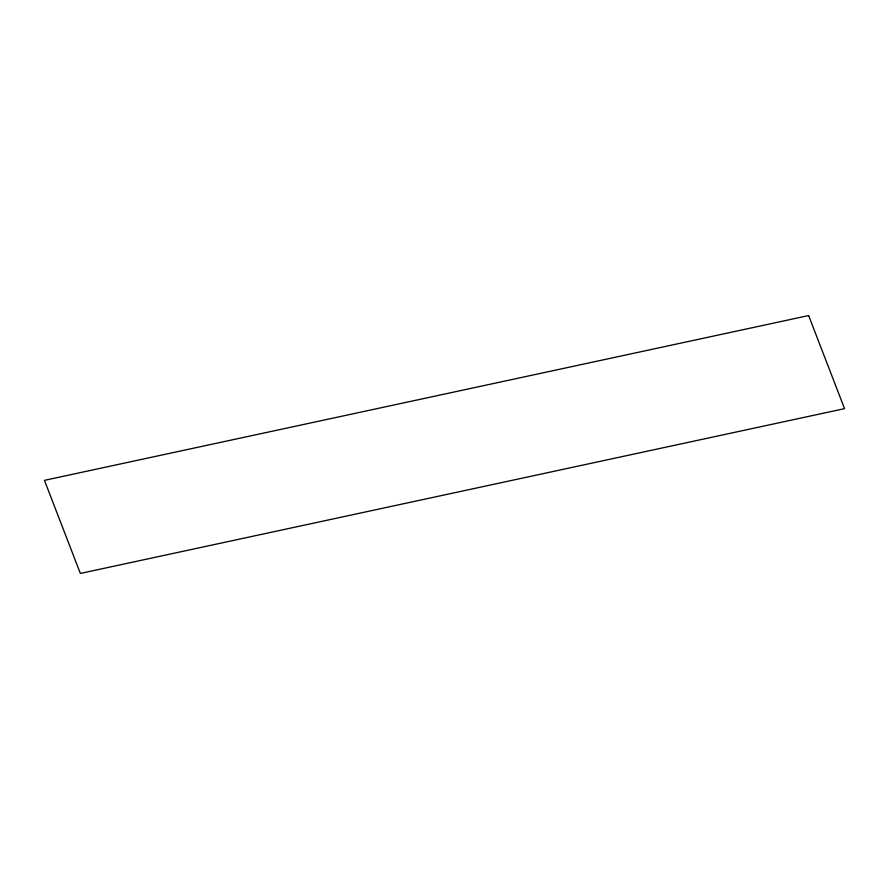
<?xml version="1.0" encoding="UTF-8"?>
<svg xmlns="http://www.w3.org/2000/svg" width="889" height="889" viewBox="0 0 889 889"><rect width="100%" height="100%" fill="white"/><g stroke="black" fill="none" stroke-linecap="round" stroke-linejoin="round"><path stroke-width="1.33" d="M808.634 315.562L44.45 480.349L80.366 573.438L844.55 408.651L808.634 315.562"/></g></svg>
